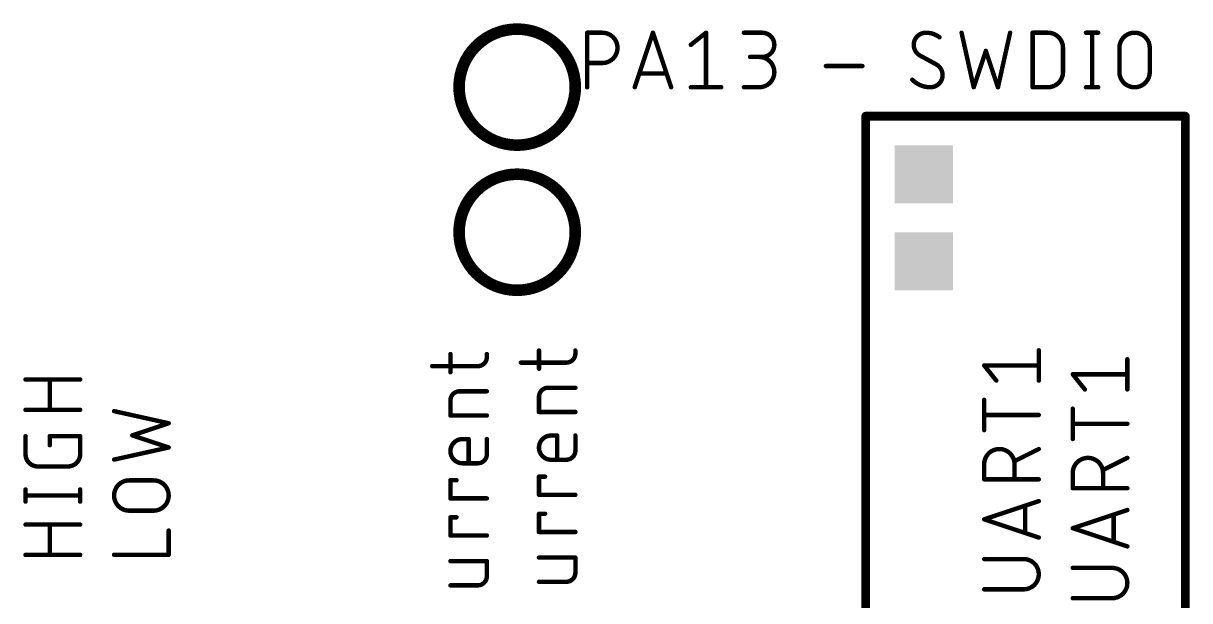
# Model space of a CAD drawing. Extents: x -18 to 127, y -8 to 112.
# Drawn here: x 80 to 100.08, y 34.65 to 44.6 of the extents above; entities that cross this region are included whole.
import ezdxf

# ---------------------------------------------------------------- set-up
doc = ezdxf.new("R2010")
doc.units = 0
doc.layers.add('21', color=253, linetype='CONTINUOUS')

# ---------------------------------------------------------------- blocks, each defined once
blk = doc.blocks.new('RECT')
blk.add_solid([(-0.5, -0.5), (0.5, -0.5), (-0.5, 0.5), (0.5, 0.5)])

msp = doc.modelspace()

# ---------------------------------------------------------------- linework, layer by layer
at = {"layer": '21'}
for points, const_width in [([(88.5, 42.5, 1), (88.5, 44.5, 1), (88.5, 42.5)], 0.2), ([(89.7234, 44.4379, 1), (89.6853, 44.4379)], 0.0381), ([(89.7044, 44.4569, 1), (89.7044, 44.4188)], 0.0381), ([(89.9655, 43.9158, 1), (89.9655, 44.4379)], 0.0762), ([(89.9655, 44.4569, 1), (89.9655, 44.4188)], 0.0381), ([(89.9655, 44.4188, 1), (89.9655, 44.4569)], 0.0381), ([(90.8543, 44.4439, 1), (90.8182, 44.4319)], 0.0381), ([(90.8543, 44.4319, 1), (90.8182, 44.4439)], 0.0381), ([(91.7697, 44.4379, 1), (91.7316, 44.4379)], 0.0381), ([(91.7625, 44.423, 1), (91.7387, 44.4528)], 0.0381), ([(92.404, 44.4569, 1), (92.404, 44.4188)], 0.0381), ([(92.7172, 44.0202, 1), (92.7172, 44.4379)], 0.0762), ([(92.7172, 44.4569, 1), (92.7172, 44.4188)], 0.0381), ([(92.7172, 44.4188, 1), (92.7172, 44.4569)], 0.0381), ([(95.5345, 44.4379, 0.4142), (95.3257, 44.2291)], 0.0762), ([(95.7695, 44.3596, 0.1623), (95.5345, 44.4379)], 0.0762), ([(95.5345, 44.4569, 1), (95.5345, 44.4189)], 0.0381), ([(95.5345, 44.4188, 1), (95.5345, 44.4569)], 0.0381), ([(95.758, 44.3443, 1), (95.7809, 44.3748)], 0.0381), ([(96.1674, 44.442, 1), (96.1302, 44.4338)], 0.0381), ([(97.0027, 44.4338, 1), (96.9655, 44.442)], 0.0381), ([(97.3912, 44.4379, 1), (97.3532, 44.4379)], 0.0381), ([(97.3722, 44.4569, 1), (97.3722, 44.4188)], 0.0381), ([(97.8943, 44.1768, 0.4142), (97.6333, 44.4379)], 0.0762), ([(97.6333, 44.4569, 1), (97.6333, 44.4188)], 0.0381), ([(97.6333, 44.4188, 1), (97.6333, 44.4569)], 0.0381), ([(98.2908, 44.4569, 1), (98.2908, 44.4188)], 0.0381), ([(98.4143, 44.4379, 1), (98.3762, 44.4379)], 0.0381), ([(98.4997, 44.4188, 1), (98.4997, 44.4569)], 0.0381), ([(99.3878, 44.1768, 1), (98.8657, 44.1768)], 0.0762), ([(91.4777, 44.2439, 1), (91.5015, 44.2142)], 0.0381), ([(95.3257, 44.2291, 0.2656), (95.4301, 44.0463)], 0.0762), ([(95.3447, 44.2291, 1), (95.3066, 44.2291)], 0.0381), ([(95.3066, 44.2291, 1), (95.3447, 44.2291)], 0.0381), ([(97.9134, 44.1768, 1), (97.8753, 44.1768)], 0.0381), ([(97.8753, 44.1768, 1), (97.9134, 44.1768)], 0.0381), ([(98.8848, 44.1768, 1), (98.8467, 44.1768)], 0.0381), ([(98.8467, 44.1768, 1), (98.8848, 44.1768)], 0.0381), ([(99.4069, 44.1768, 1), (99.3688, 44.1768)], 0.0381), ([(99.3688, 44.1768, 1), (99.4069, 44.1768)], 0.0381), ([(92.5084, 44.0393, 1), (92.5084, 44.0012)], 0.0381), ([(92.665, 43.4981, 1), (92.665, 44.0202)], 0.0762), ([(92.665, 44.0393, 1), (92.665, 44.0012)], 0.0381), ([(92.7172, 44.0393, 1), (92.7172, 44.0012)], 0.0381), ([(92.7172, 44.0012, 1), (92.7172, 44.0393)], 0.0381), ([(95.4392, 44.063, 1), (95.421, 44.0296)], 0.0381), ([(95.4204, 44.0299, 1), (95.4398, 44.0627)], 0.0381), ([(96.5845, 44.1307, 1), (96.5484, 44.1186)], 0.0381), ([(96.5845, 44.1186, 1), (96.5484, 44.1307)], 0.0381), ([(89.7044, 43.9348, 1), (89.7044, 43.8967)], 0.0381), ([(89.9655, 43.9348, 1), (89.9655, 43.8967)], 0.0381), ([(89.9655, 43.8967, 1), (89.9655, 43.9348)], 0.0381), ([(90.6013, 43.7521, 1), (90.6013, 43.714)], 0.0381), ([(91.0712, 43.714, 1), (91.0712, 43.7521)], 0.0381), ([(93.8148, 43.8826, 1), (93.8148, 43.8445)], 0.0381), ([(94.4413, 43.8445, 1), (94.4413, 43.8826)], 0.0381), ([(95.8217, 43.7069, 0.2656), (95.7173, 43.8897)], 0.0762), ([(95.7269, 43.9061, 1), (95.7076, 43.8733)], 0.0381), ([(95.7081, 43.873, 1), (95.7264, 43.9064)], 0.0381), ([(97.6333, 43.4981, 0.4142), (97.8943, 43.7592)], 0.0762), ([(97.9134, 43.7592, 1), (97.8753, 43.7592)], 0.0381), ([(97.8753, 43.7592, 1), (97.9134, 43.7592)], 0.0381), ([(98.8657, 43.7592, 1), (99.3878, 43.7592)], 0.0762), ([(98.8848, 43.7592, 1), (98.8467, 43.7592)], 0.0381), ([(98.8467, 43.7592, 1), (98.8848, 43.7592)], 0.0381), ([(99.4069, 43.7592, 1), (99.3688, 43.7592)], 0.0381), ([(99.3688, 43.7592, 1), (99.4069, 43.7592)], 0.0381), ([(95.3131, 43.642, 1), (95.286, 43.6152)], 0.0381), ([(95.2996, 43.6286, 0.2), (95.6128, 43.4981)], 0.0762), ([(95.6128, 43.4981, 0.4142), (95.8217, 43.7069)], 0.0762), ([(95.8407, 43.7069, 1), (95.8026, 43.7069)], 0.0381), ([(95.8026, 43.7069, 1), (95.8407, 43.7069)], 0.0381), ([(89.6853, 43.4981, 1), (89.7234, 43.4981)], 0.0381), ([(90.5049, 43.5041, 1), (90.5411, 43.4921)], 0.0381), ([(91.1314, 43.4921, 1), (91.1676, 43.5041)], 0.0381), ([(91.4896, 43.5172, 1), (91.4896, 43.4791)], 0.0381), ([(91.7316, 43.4981, 1), (91.7697, 43.4981)], 0.0381), ([(92.0117, 43.4791, 1), (92.0117, 43.5172)], 0.0381), ([(92.404, 43.5172, 1), (92.404, 43.4791)], 0.0381), ([(92.665, 43.5172, 1), (92.665, 43.4791)], 0.0381), ([(92.665, 43.4791, 1), (92.665, 43.5172)], 0.0381), ([(95.6128, 43.5172, 1), (95.6128, 43.4791)], 0.0381), ([(95.6128, 43.4791, 1), (95.6128, 43.5171)], 0.0381), ([(96.3395, 43.5041, 1), (96.3757, 43.4921)], 0.0381), ([(96.339, 43.494, 1), (96.3762, 43.5022)], 0.0381), ([(96.7567, 43.5022, 1), (96.7939, 43.494)], 0.0381), ([(96.7572, 43.4921, 1), (96.7934, 43.5041)], 0.0381), ([(97.3722, 43.5172, 1), (97.3722, 43.4791)], 0.0381), ([(97.3532, 43.4981, 1), (97.3912, 43.4981)], 0.0381), ([(97.6333, 43.5171, 1), (97.6333, 43.4791)], 0.0381), ([(97.6333, 43.4791, 1), (97.6333, 43.5172)], 0.0381), ([(98.2908, 43.5172, 1), (98.2908, 43.4791)], 0.0381), ([(98.3762, 43.4981, 1), (98.4143, 43.4981)], 0.0381), ([(98.4997, 43.4791, 1), (98.4997, 43.5172)], 0.0381), ([(94.5, 43.0375, 1), (94.5, 42.9625)], 0.075), ([(94.5375, 43, 1), (94.4625, 43)], 0.075), ([(100.0375, 43, 1), (99.9625, 43)], 0.075), ([(100, 42.9625, 1), (100, 43.0375)], 0.075), ([(88.5, 40, 1), (88.5, 42, 1), (88.5, 40)], 0.2), ([(88.8944, 38.9619, 1), (88.8563, 38.9619)], 0.0381), ([(89.3453, 38.7531, 0.4142), (89.5019, 38.9097)], 0.0762), ([(89.5209, 38.9619, 1), (89.4829, 38.9619)], 0.0381), ([(89.5209, 38.9097, 1), (89.4829, 38.9097)], 0.0381), ([(97.4969, 38.9655, 1), (97.4589, 38.9655)], 0.0381), ([(87.3704, 38.9009, 1), (87.3323, 38.9009)], 0.0381), ([(87.8213, 38.6921, 0.4142), (87.9779, 38.8487)], 0.0762), ([(87.9969, 38.9009, 1), (87.9589, 38.9009)], 0.0381), ([(87.9969, 38.8487, 1), (87.9589, 38.8487)], 0.0381), ([(87.9589, 38.8487, 1), (87.9969, 38.8487)], 0.0381), ([(88.5621, 38.7721, 1), (88.5621, 38.734)], 0.0381), ([(89.3453, 38.7721, 1), (89.3453, 38.734)], 0.0381), ([(89.3453, 38.734, 1), (89.3453, 38.7721)], 0.0381), ([(89.4829, 38.9097, 1), (89.5209, 38.9097)], 0.0381), ([(99.0209, 38.8131, 1), (98.9829, 38.8131)], 0.0381), ([(87.0381, 38.7111, 1), (87.0381, 38.673)], 0.0381), ([(87.3323, 38.5877, 1), (87.3704, 38.5877)], 0.0381), ([(87.8213, 38.7111, 1), (87.8213, 38.673)], 0.0381), ([(87.8213, 38.673, 1), (87.8213, 38.7111)], 0.0381), ([(88.8563, 38.6486, 1), (88.8944, 38.6486)], 0.0381), ([(96.5381, 38.7235, 1), (96.5381, 38.6854)], 0.0381), ([(96.553, 38.7163, 1), (96.5232, 38.6925)], 0.0381), ([(97.4779, 38.6854, 1), (97.4779, 38.7235)], 0.0381), ([(98.0621, 38.5711, 1), (98.0621, 38.533)], 0.0381), ([(98.077, 38.5639, 1), (98.0472, 38.5401)], 0.0381), ([(99.0019, 38.533, 1), (99.0019, 38.5711)], 0.0381), ([(80.0381, 38.4809, 1), (80.0381, 38.4428)], 0.0381), ([(80.4748, 38.4619, 1), (80.4367, 38.4619)], 0.0381), ([(80.9779, 38.4428, 1), (80.9779, 38.4809)], 0.0381), ([(89.032, 38.3202, 0.4142), (88.8754, 38.1636)], 0.0762), ([(89.032, 38.3393, 1), (89.032, 38.3012)], 0.0381), ([(89.032, 38.3012, 1), (89.032, 38.3393)], 0.0381), ([(89.5019, 38.3012, 1), (89.5019, 38.3393)], 0.0381), ([(96.7321, 38.4315, 1), (96.7618, 38.4553)], 0.0381), ([(97.4589, 38.4434, 1), (97.4969, 38.4434)], 0.0381), ([(87.508, 38.2593, 0.4142), (87.3514, 38.1026)], 0.0762), ([(87.508, 38.2783, 1), (87.508, 38.2402)], 0.0381), ([(87.508, 38.2402, 1), (87.508, 38.2783)], 0.0381), ([(87.9779, 38.2402, 1), (87.9779, 38.2783)], 0.0381), ([(88.8944, 38.1636, 1), (88.8563, 38.1636)], 0.0381), ([(88.8563, 38.1636, 1), (88.8944, 38.1636)], 0.0381), ([(96.5571, 38.112, 1), (96.5191, 38.112)], 0.0381), ([(98.2561, 38.2791, 1), (98.2858, 38.3029)], 0.0381), ([(98.9829, 38.291, 1), (99.0209, 38.291)], 0.0381), ([(80.0381, 37.9588, 1), (80.0381, 37.9207)], 0.0381), ([(80.4367, 37.9398, 1), (80.4748, 37.9398)], 0.0381), ([(80.9779, 37.9207, 1), (80.9779, 37.9588)], 0.0381), ([(81.5662, 37.9361, 1), (81.558, 37.8989)], 0.0381), ([(87.3704, 38.1026, 1), (87.3323, 38.1026)], 0.0381), ([(87.3323, 38.1026, 1), (87.3704, 38.1026)], 0.0381), ([(98.0811, 37.9596, 1), (98.0431, 37.9596)], 0.0381), ([(82.5079, 37.6906, 1), (82.4959, 37.7267)], 0.0381), ([(82.4978, 37.6901, 1), (82.506, 37.7272)], 0.0381), ([(87.3514, 37.8606, 1), (87.3514, 37.8225)], 0.0381), ([(87.3323, 37.8416, 1), (87.3704, 37.8416)], 0.0381), ([(87.9779, 37.8225, 1), (87.9779, 37.8606)], 0.0381), ([(88.8754, 37.9216, 1), (88.8754, 37.8835)], 0.0381), ([(88.8563, 37.9025, 1), (88.8944, 37.9025)], 0.0381), ([(89.5019, 37.8835, 1), (89.5019, 37.9216)], 0.0381), ([(96.5381, 37.87, 1), (96.5381, 37.8319)], 0.0381), ([(97.4779, 37.8319, 1), (97.4779, 37.87)], 0.0381), ([(96.5191, 37.5899, 1), (96.5571, 37.5899)], 0.0381), ([(98.0621, 37.7176, 1), (98.0621, 37.6795)], 0.0381), ([(99.0019, 37.6795, 1), (99.0019, 37.7176)], 0.0381), ([(80.0571, 37.4865, 1), (80.0191, 37.4865)], 0.0381), ([(80.4558, 37.5056, 1), (80.4558, 37.4675)], 0.0381), ([(80.4748, 37.4865, 1), (80.4367, 37.4865)], 0.0381), ([(80.4367, 37.3299, 1), (80.4748, 37.3299)], 0.0381), ([(80.9969, 37.4865, 1), (80.9589, 37.4865)], 0.0381), ([(80.9779, 37.4675, 1), (80.9779, 37.5056)], 0.0381), ([(81.8814, 37.5179, 1), (81.8693, 37.4817)], 0.0381), ([(81.8693, 37.5179, 1), (81.8814, 37.4817)], 0.0381), ([(87.5602, 37.4363, 1), (87.5602, 37.0186)], 0.0762), ([(87.5602, 37.4554, 1), (87.5602, 37.4173)], 0.0381), ([(87.5602, 37.4173, 1), (87.5602, 37.4554)], 0.0381), ([(87.6837, 37.4363, 1), (87.6456, 37.4363)], 0.0381), ([(87.6646, 37.4173, 1), (87.6646, 37.4554)], 0.0381), ([(87.9969, 37.4363, 1), (87.9589, 37.4363)], 0.0381), ([(89.0842, 37.4973, 1), (89.0842, 37.0796)], 0.0762), ([(89.0842, 37.5163, 1), (89.0842, 37.4782)], 0.0381), ([(89.0842, 37.4782, 1), (89.0842, 37.5163)], 0.0381), ([(89.2077, 37.4973, 1), (89.1696, 37.4973)], 0.0381), ([(89.1886, 37.4782, 1), (89.1886, 37.5163)], 0.0381), ([(89.5209, 37.4973, 1), (89.4829, 37.4973)], 0.0381), ([(98.0431, 37.4375, 1), (98.0811, 37.4375)], 0.0381), ([(80.0381, 37.1733, 0.4142), (80.2469, 36.9644)], 0.0762), ([(80.0571, 37.1733, 1), (80.019, 37.1733)], 0.0381), ([(80.0191, 37.1733, 1), (80.0571, 37.1733)], 0.0381), ([(80.7691, 36.9644, 0.4142), (80.9779, 37.1733)], 0.0762), ([(80.9969, 37.1733, 1), (80.9589, 37.1733)], 0.0381), ([(80.9589, 37.1733, 1), (80.9969, 37.1733)], 0.0381), ([(82.4959, 37.2729, 1), (82.5079, 37.309)], 0.0381), ([(82.506, 37.2724, 1), (82.4978, 37.3096)], 0.0381), ([(87.8213, 37.0186, 0.4142), (87.9779, 37.1753)], 0.0762), ([(87.9969, 37.1753, 1), (87.9589, 37.1753)], 0.0381), ([(87.9589, 37.1753, 1), (87.9969, 37.1753)], 0.0381), ([(89.3453, 37.0796, 0.4142), (89.5019, 37.2362)], 0.0762), ([(89.5209, 37.2362, 1), (89.4829, 37.2362)], 0.0381), ([(89.4829, 37.2362, 1), (89.5209, 37.2362)], 0.0381), ([(97.0602, 37.0032, 1), (96.5381, 37.0032)], 0.0762), ([(97.4864, 37.2473, 1), (97.4694, 37.2813)], 0.0381), ([(98.5842, 36.8509, 1), (98.0621, 36.8509)], 0.0762), ([(99.0104, 37.0949, 1), (98.9934, 37.1289)], 0.0381), ([(80.2469, 36.9835, 1), (80.2469, 36.9454)], 0.0381), ([(80.2469, 36.9454, 1), (80.2469, 36.9835)], 0.0381), ([(80.7691, 36.9835, 1), (80.7691, 36.9454)], 0.0381), ([(80.7691, 36.9454, 1), (80.7691, 36.9835)], 0.0381), ([(81.558, 37.1007, 1), (81.5662, 37.0635)], 0.0381), ([(87.5602, 37.0377, 1), (87.5602, 36.9996)], 0.0381), ([(87.5602, 36.9996, 1), (87.5602, 37.0377)], 0.0381), ([(87.6456, 37.0186, 1), (87.6837, 37.0186)], 0.0381), ([(87.8213, 37.0377, 1), (87.8213, 36.9996)], 0.0381), ([(87.8213, 36.9996, 1), (87.8213, 37.0377)], 0.0381), ([(89.0842, 37.0986, 1), (89.0842, 37.0605)], 0.0381), ([(89.0842, 37.0605, 1), (89.0842, 37.0986)], 0.0381), ([(89.1696, 37.0796, 1), (89.2077, 37.0796)], 0.0381), ([(89.3453, 37.0986, 1), (89.3453, 37.0605)], 0.0381), ([(89.3453, 37.0605, 1), (89.3453, 37.0986)], 0.0381), ([(96.5571, 37.0032, 1), (96.5191, 37.0032)], 0.0381), ([(96.5191, 37.0032, 1), (96.5571, 37.0032)], 0.0381), ([(97.0517, 37.0725, 1), (97.0687, 37.0384)], 0.0381), ([(97.0793, 37.0032, 1), (97.0412, 37.0032)], 0.0381), ([(97.0412, 37.0032, 1), (97.0793, 37.0032)], 0.0381), ([(98.5757, 36.9201, 1), (98.5927, 36.886)], 0.0381), ([(81.8232, 36.7245, 1), (81.8232, 36.2024)], 0.0762), ([(81.8232, 36.7436, 1), (81.8232, 36.7055)], 0.0381), ([(81.8232, 36.7055, 1), (81.8232, 36.7436)], 0.0381), ([(82.2408, 36.7436, 1), (82.2408, 36.7055)], 0.0381), ([(82.2408, 36.2024, 1), (82.2408, 36.7245)], 0.0762), ([(82.2408, 36.7055, 1), (82.2408, 36.7436)], 0.0381), ([(87.3704, 36.7274, 1), (87.3323, 36.7274)], 0.0381), ([(87.3514, 36.7465, 1), (87.3514, 36.7084)], 0.0381), ([(87.4558, 36.7084, 1), (87.4558, 36.7465)], 0.0381), ([(88.8944, 36.7884, 1), (88.8563, 36.7884)], 0.0381), ([(88.8754, 36.8075, 1), (88.8754, 36.7694)], 0.0381), ([(88.9798, 36.7694, 1), (88.9798, 36.8075)], 0.0381), ([(96.5381, 36.7612, 1), (96.5381, 36.7231)], 0.0381), ([(96.5191, 36.7422, 1), (96.5571, 36.7422)], 0.0381), ([(97.0412, 36.7422, 1), (97.0793, 36.7422)], 0.0381), ([(97.4779, 36.7231, 1), (97.4779, 36.7612)], 0.0381), ([(98.0811, 36.8509, 1), (98.0431, 36.8509)], 0.0381), ([(98.0431, 36.8509, 1), (98.0811, 36.8509)], 0.0381), ([(98.6033, 36.8509, 1), (98.5652, 36.8509)], 0.0381), ([(98.5652, 36.8509, 1), (98.6033, 36.8509)], 0.0381), ([(80.0571, 36.5679, 1), (80.0191, 36.5679)], 0.0381), ([(80.9969, 36.5679, 1), (80.9589, 36.5679)], 0.0381), ([(98.0621, 36.6088, 1), (98.0621, 36.5707)], 0.0381), ([(98.0431, 36.5898, 1), (98.0811, 36.5898)], 0.0381), ([(98.5652, 36.5898, 1), (98.6033, 36.5898)], 0.0381), ([(99.0019, 36.5707, 1), (99.0019, 36.6088)], 0.0381), ([(80.0381, 36.4825, 1), (80.0381, 36.4444)], 0.0381), ([(80.0191, 36.3591, 1), (80.0571, 36.3591)], 0.0381), ([(80.9589, 36.3591, 1), (80.9969, 36.3591)], 0.0381), ([(80.9779, 36.4444, 1), (80.9779, 36.4825)], 0.0381), ([(87.3514, 36.4332, 1), (87.3514, 36.3951)], 0.0381), ([(87.3323, 36.4142, 1), (87.3704, 36.4142)], 0.0381), ([(87.9779, 36.3951, 1), (87.9779, 36.4332)], 0.0381), ([(88.8754, 36.4942, 1), (88.8754, 36.4561)], 0.0381), ([(88.8563, 36.4751, 1), (88.8944, 36.4751)], 0.0381), ([(89.5019, 36.4561, 1), (89.5019, 36.4942)], 0.0381), ([(97.4839, 36.3479, 1), (97.4719, 36.384)], 0.0381), ([(81.8232, 36.2215, 1), (81.8232, 36.1834)], 0.0381), ([(81.8232, 36.1834, 1), (81.8232, 36.2215)], 0.0381), ([(82.2408, 36.2215, 1), (82.2408, 36.1834)], 0.0381), ([(82.2408, 36.1834, 1), (82.2408, 36.2215)], 0.0381), ([(88.8754, 36.1674, 1), (88.8754, 36.1293)], 0.0381), ([(88.8944, 36.1483, 1), (88.8563, 36.1483)], 0.0381), ([(88.9798, 36.1293, 1), (88.9798, 36.1674)], 0.0381), ([(97.262, 36.2876, 1), (97.2239, 36.2876)], 0.0381), ([(98.786, 36.1352, 1), (98.7479, 36.1352)], 0.0381), ([(99.0079, 36.1955, 1), (98.9959, 36.2316)], 0.0381), ([(80.0381, 35.9816, 1), (80.0381, 35.9435)], 0.0381), ([(80.4748, 35.9625, 1), (80.4367, 35.9625)], 0.0381), ([(80.9779, 35.9435, 1), (80.9779, 35.9816)], 0.0381), ([(87.3704, 36.0874, 1), (87.3323, 36.0874)], 0.0381), ([(87.3514, 36.1064, 1), (87.3514, 36.0683)], 0.0381), ([(87.4558, 36.0683, 1), (87.4558, 36.1064)], 0.0381), ([(96.5441, 36.0707, 1), (96.5321, 36.0346)], 0.0381), ([(96.5321, 36.0707, 1), (96.5441, 36.0346)], 0.0381), ([(98.0681, 35.9183, 1), (98.0561, 35.8822)], 0.0381), ([(98.0561, 35.9183, 1), (98.0681, 35.8822)], 0.0381), ([(82.5209, 35.8599, 1), (82.4829, 35.8599)], 0.0381), ([(87.3514, 35.7931, 1), (87.3514, 35.755)], 0.0381), ([(87.3323, 35.7741, 1), (87.3704, 35.7741)], 0.0381), ([(87.9779, 35.755, 1), (87.9779, 35.7931)], 0.0381), ([(88.8754, 35.8541, 1), (88.8754, 35.816)], 0.0381), ([(88.8563, 35.8351, 1), (88.8944, 35.8351)], 0.0381), ([(89.5019, 35.816, 1), (89.5019, 35.8541)], 0.0381), ([(97.2239, 35.8177, 1), (97.262, 35.8177)], 0.0381), ([(97.4719, 35.7213, 1), (97.4839, 35.7575)], 0.0381), ([(98.7479, 35.6653, 1), (98.786, 35.6653)], 0.0381), ([(98.9959, 35.5689, 1), (99.0079, 35.6051)], 0.0381), ([(80.0381, 35.4595, 1), (80.0381, 35.4214)], 0.0381), ([(80.4367, 35.4404, 1), (80.4748, 35.4404)], 0.0381), ([(80.9779, 35.4214, 1), (80.9779, 35.4595)], 0.0381), ([(81.5621, 35.4612, 1), (81.5621, 35.4231)], 0.0381), ([(82.4829, 35.4422, 1), (82.5209, 35.4422)], 0.0381), ([(82.5019, 35.4231, 1), (82.5019, 35.4612)], 0.0381), ([(87.3514, 35.3523, 1), (87.3514, 35.3142)], 0.0381), ([(87.9969, 35.3332, 1), (87.9589, 35.3332)], 0.0381), ([(87.9779, 35.3142, 1), (87.9779, 35.3523)], 0.0381), ([(88.8754, 35.4132, 1), (88.8754, 35.3751)], 0.0381), ([(89.5209, 35.3942, 1), (89.4829, 35.3942)], 0.0381), ([(89.5019, 35.3751, 1), (89.5019, 35.4132)], 0.0381), ([(96.5381, 35.3879, 1), (96.5381, 35.3498)], 0.0381), ([(97.2168, 35.3879, 1), (97.2168, 35.3498)], 0.0381), ([(97.2168, 34.8467, 1), (97.2168, 35.3688)], 0.0762), ([(97.2168, 35.3498, 1), (97.2168, 35.3879)], 0.0381), ([(89.3453, 34.9765, 0.4142), (89.5019, 35.1331)], 0.0762), ([(89.5209, 35.1331, 1), (89.4829, 35.1331)], 0.0381), ([(89.4829, 35.1331, 1), (89.5209, 35.1331)], 0.0381), ([(98.0621, 35.2355, 1), (98.0621, 35.1974)], 0.0381), ([(98.7408, 35.2355, 1), (98.7408, 35.1974)], 0.0381), ([(98.7408, 34.6943, 1), (98.7408, 35.2164)], 0.0762), ([(98.7408, 35.1974, 1), (98.7408, 35.2355)], 0.0381), ([(87.3514, 34.9346, 1), (87.3514, 34.8965)], 0.0381), ([(87.8213, 34.9155, 0.4142), (87.9779, 35.0721)], 0.0762), ([(87.8213, 34.9346, 1), (87.8213, 34.8965)], 0.0381), ([(87.8213, 34.8965, 1), (87.8213, 34.9346)], 0.0381), ([(87.9969, 35.0721, 1), (87.9589, 35.0721)], 0.0381), ([(87.9589, 35.0721, 1), (87.9969, 35.0721)], 0.0381), ([(88.8754, 34.9955, 1), (88.8754, 34.9574)], 0.0381), ([(89.3453, 34.9955, 1), (89.3453, 34.9574)], 0.0381), ([(89.3453, 34.9574, 1), (89.3453, 34.9955)], 0.0381), ([(96.5381, 34.8658, 1), (96.5381, 34.8277)], 0.0381), ([(97.2168, 34.8658, 1), (97.2168, 34.8277)], 0.0381), ([(97.2168, 34.8277, 1), (97.2168, 34.8658)], 0.0381), ([(98.0621, 34.7134, 1), (98.0621, 34.6753)], 0.0381), ([(98.7408, 34.7134, 1), (98.7408, 34.6753)], 0.0381), ([(98.7408, 34.6753, 1), (98.7408, 34.7134)], 0.0381)]:
    msp.add_lwpolyline(points, format="xyb", dxfattribs=dict(at, const_width=const_width))
for points, const_width in [([(89.7044, 43.4981), (89.7044, 44.4379)], 0.0762), ([(89.7044, 44.4379), (89.9655, 44.4379)], 0.0762), ([(90.523, 43.4981), (90.8362, 44.4379)], 0.0762), ([(90.8362, 44.4379), (91.1495, 43.4981)], 0.0762), ([(91.4896, 44.2291), (91.7506, 44.4379)], 0.0762), ([(91.7506, 44.4379), (91.7506, 43.4981)], 0.0762), ([(92.404, 44.4379), (92.7172, 44.4379)], 0.0762), ([(96.1488, 44.4379), (96.3576, 43.4981)], 0.0762), ([(96.7753, 43.4981), (96.9841, 44.4379)], 0.0762), ([(97.3722, 43.4981), (97.3722, 44.4379)], 0.0762), ([(97.3722, 44.4379), (97.6333, 44.4379)], 0.0762), ([(98.2908, 44.4379), (98.4997, 44.4379)], 0.0762), ([(98.3953, 44.4379), (98.3953, 43.4981)], 0.0762), ([(97.8943, 44.1768), (97.8943, 43.7592)], 0.0762), ([(98.8657, 43.7592), (98.8657, 44.1768)], 0.0762), ([(99.3878, 44.1768), (99.3878, 43.7592)], 0.0762), ([(92.7172, 44.0202), (92.5084, 44.0202)], 0.0762), ([(95.7173, 43.8897), (95.4301, 44.0463)], 0.0762), ([(96.3576, 43.4981), (96.5665, 44.1246)], 0.0762), ([(96.5665, 44.1246), (96.7753, 43.4981)], 0.0762), ([(89.9655, 43.9158), (89.7044, 43.9158)], 0.0762), ([(91.0712, 43.733), (90.6013, 43.733)], 0.0762), ([(93.8148, 43.8636), (94.4413, 43.8636)], 0.0762), ([(91.4896, 43.4981), (92.0117, 43.4981)], 0.0762), ([(92.404, 43.4981), (92.665, 43.4981)], 0.0762), ([(97.6333, 43.4981), (97.3722, 43.4981)], 0.0762), ([(98.2908, 43.4981), (98.4997, 43.4981)], 0.0762), ([(100, 43), (94.5, 43)], 0.15), ([(94.5, 43), (94.5, 28)], 0.15), ([(100, 28), (100, 43)], 0.15), ([(88.8754, 38.6486), (88.8754, 38.9619)], 0.0762), ([(89.5019, 38.9097), (89.5019, 38.9619)], 0.0762), ([(97.4779, 38.4434), (97.4779, 38.9655)], 0.0762), ([(87.3514, 38.5877), (87.3514, 38.9009)], 0.0762), ([(87.9779, 38.8487), (87.9779, 38.9009)], 0.0762), ([(88.5621, 38.7531), (89.3453, 38.7531)], 0.0762), ([(99.0019, 38.291), (99.0019, 38.8131)], 0.0762), ([(87.0381, 38.6921), (87.8213, 38.6921)], 0.0762), ([(96.7469, 38.4434), (96.5381, 38.7044)], 0.0762), ([(96.5381, 38.7044), (97.4779, 38.7044)], 0.0762), ([(98.2709, 38.291), (98.0621, 38.552)], 0.0762), ([(98.0621, 38.552), (99.0019, 38.552)], 0.0762), ([(80.0381, 38.4619), (80.9779, 38.4619)], 0.0762), ([(80.4558, 37.9398), (80.4558, 38.4619)], 0.0762), ([(89.032, 38.3202), (89.5019, 38.3202)], 0.0762), ([(87.508, 38.2593), (87.9779, 38.2593)], 0.0762), ([(88.8754, 37.9025), (88.8754, 38.1636)], 0.0762), ([(96.5381, 37.5899), (96.5381, 38.112)], 0.0762), ([(80.9779, 37.9398), (80.0381, 37.9398)], 0.0762), ([(82.5019, 37.7086), (81.5621, 37.9175)], 0.0762), ([(87.3514, 37.8416), (87.3514, 38.1026)], 0.0762), ([(98.0621, 37.4375), (98.0621, 37.9596)], 0.0762), ([(81.8754, 37.4998), (82.5019, 37.7086)], 0.0762), ([(87.9779, 37.8416), (87.3514, 37.8416)], 0.0762), ([(89.5019, 37.9025), (88.8754, 37.9025)], 0.0762), ([(97.4779, 37.851), (96.5381, 37.851)], 0.0762), ([(99.0019, 37.6986), (98.0621, 37.6986)], 0.0762), ([(80.0381, 37.1733), (80.0381, 37.4865)], 0.0762), ([(80.4558, 37.3299), (80.4558, 37.4865)], 0.0762), ([(80.4558, 37.4865), (80.9779, 37.4865)], 0.0762), ([(80.9779, 37.4865), (80.9779, 37.1733)], 0.0762), ([(82.5019, 37.291), (81.8754, 37.4998)], 0.0762), ([(87.5602, 37.4363), (87.6646, 37.4363)], 0.0762), ([(87.6646, 37.4363), (87.6646, 37.0186)], 0.0762), ([(87.9779, 37.4363), (87.9779, 37.1753)], 0.0762), ([(89.0842, 37.4973), (89.1886, 37.4973)], 0.0762), ([(89.1886, 37.4973), (89.1886, 37.0796)], 0.0762), ([(89.5019, 37.4973), (89.5019, 37.2362)], 0.0762), ([(81.5621, 37.0821), (82.5019, 37.291)], 0.0762), ([(97.4779, 37.2643), (97.0602, 37.0555)], 0.0762), ([(99.0019, 37.1119), (98.5842, 36.9031)], 0.0762), ([(80.7691, 36.9644), (80.2469, 36.9644)], 0.0762), ([(87.8213, 37.0186), (87.5602, 37.0186)], 0.0762), ([(89.3453, 37.0796), (89.0842, 37.0796)], 0.0762), ([(96.5381, 36.7422), (96.5381, 37.0032)], 0.0762), ([(97.0602, 37.0032), (97.0602, 36.7422)], 0.0762), ([(81.8232, 36.7245), (82.2408, 36.7245)], 0.0762), ([(87.3514, 36.4142), (87.3514, 36.7274)], 0.0762), ([(87.3514, 36.7274), (87.4558, 36.7274)], 0.0762), ([(88.8754, 36.4751), (88.8754, 36.7884)], 0.0762), ([(88.8754, 36.7884), (88.9798, 36.7884)], 0.0762), ([(97.4779, 36.7422), (96.5381, 36.7422)], 0.0762), ([(98.0621, 36.5898), (98.0621, 36.8509)], 0.0762), ([(98.5842, 36.8509), (98.5842, 36.5898)], 0.0762), ([(80.0381, 36.3591), (80.0381, 36.5679)], 0.0762), ([(80.9779, 36.3591), (80.9779, 36.5679)], 0.0762), ([(99.0019, 36.5898), (98.0621, 36.5898)], 0.0762), ([(80.0381, 36.4635), (80.9779, 36.4635)], 0.0762), ([(87.9779, 36.4142), (87.3514, 36.4142)], 0.0762), ([(89.5019, 36.4751), (88.8754, 36.4751)], 0.0762), ([(96.5381, 36.0527), (97.4779, 36.3659)], 0.0762), ([(82.2408, 36.2024), (81.8232, 36.2024)], 0.0762), ([(88.8754, 35.8351), (88.8754, 36.1483)], 0.0762), ([(88.8754, 36.1483), (88.9798, 36.1483)], 0.0762), ([(97.243, 36.2876), (97.243, 35.8177)], 0.0762), ([(98.0621, 35.9003), (99.0019, 36.2135)], 0.0762), ([(98.767, 36.1352), (98.767, 35.6653)], 0.0762), ([(80.0381, 35.9625), (80.9779, 35.9625)], 0.0762), ([(80.4558, 35.4404), (80.4558, 35.9625)], 0.0762), ([(87.3514, 35.7741), (87.3514, 36.0874)], 0.0762), ([(87.3514, 36.0874), (87.4558, 36.0874)], 0.0762), ([(97.4779, 35.7394), (96.5381, 36.0527)], 0.0762), ([(99.0019, 35.587), (98.0621, 35.9003)], 0.0762), ([(82.5019, 35.4422), (82.5019, 35.8599)], 0.0762), ([(87.9779, 35.7741), (87.3514, 35.7741)], 0.0762), ([(89.5019, 35.8351), (88.8754, 35.8351)], 0.0762), ([(80.9779, 35.4404), (80.0381, 35.4404)], 0.0762), ([(81.5621, 35.4422), (82.5019, 35.4422)], 0.0762), ([(87.9779, 35.3332), (87.3514, 35.3332)], 0.0762), ([(87.9779, 35.0721), (87.9779, 35.3332)], 0.0762), ([(89.5019, 35.3942), (88.8754, 35.3942)], 0.0762), ([(89.5019, 35.1331), (89.5019, 35.3942)], 0.0762), ([(97.2168, 35.3688), (96.5381, 35.3688)], 0.0762), ([(98.7408, 35.2165), (98.0621, 35.2165)], 0.0762), ([(87.3514, 34.9155), (87.8213, 34.9155)], 0.0762), ([(88.8754, 34.9765), (89.3453, 34.9765)], 0.0762), ([(96.5381, 34.8467), (97.2168, 34.8467)], 0.0762), ([(98.0621, 34.6943), (98.7408, 34.6943)], 0.0762)]:
    msp.add_lwpolyline(points, dxfattribs=dict(at, const_width=const_width))

# ---------------------------------------------------------------- block references
at = {"layer": '21', "rotation": 180}
for p in [(95.5, 42), (95.5, 40.5)]:
    msp.add_blockref('RECT', p, dxfattribs=at)

doc.saveas('drawing.dxf')
